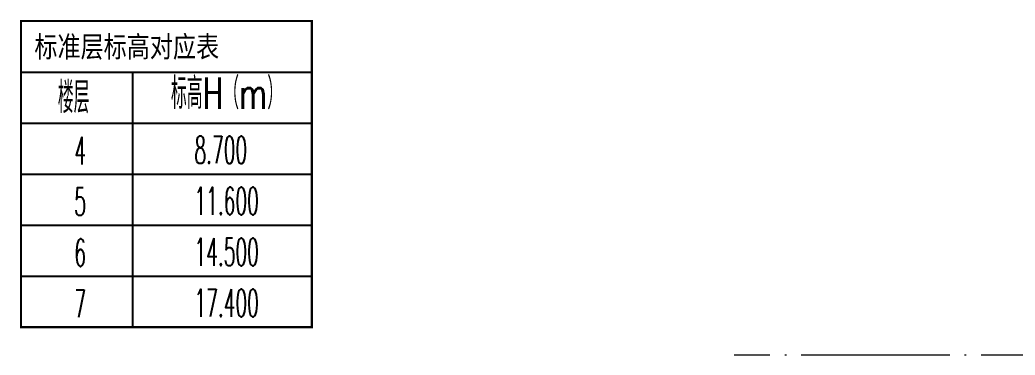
# Model space of a CAD drawing. Extents: x -518115 to 790560, y -210384 to 1628073.
# Drawn here: x 592986 to 595665, y -159743 to -158840 of the extents above; entities that cross this region are included whole.
import ezdxf

# ---------------------------------------------------------------- set-up
doc = ezdxf.new("R2010")
doc.units = 0
doc.header["$LTSCALE"] = 1000
doc.header["$MEASUREMENT"] = 0
doc.linetypes.add('DOTE', pattern=[2.42, 2, -0.2, 0.02, -0.2])
doc.layers.add('C-Sheet-图框', color=101, linetype='Continuous')
doc.layers.add('PUB_TEXT', color=4, linetype='Continuous')
doc.layers.add('DOTE', color=19, linetype='DOTE', lineweight=9)
doc.styles.add('_TCH_DIM', font='SIMPLEX.shx', dxfattribs={"width": 0.7, "bigfont": 'GBCBIG.shx'})
doc.styles.add('宋体', font='', dxfattribs={"height": 50})
doc.styles.get('宋体').set_extended_font_data('SimSun')

msp = doc.modelspace()

# ---------------------------------------------------------------- linework, layer by layer
at = {"layer": 'C-Sheet-图框', "color": 0}
for p, q in [((592989.2, -158980.5), (593771.9, -158980.5)), ((592989.2, -158980.5), (593771.9, -158980.5)), ((593289.5, -158980.5), (593289.5, -159668)), ((592989.2, -159118), (593771.9, -159118)), ((592989.2, -159255.5), (593771.9, -159255.5)), ((592989.2, -159393), (593771.9, -159393)), ((592989.2, -159530.5), (593771.9, -159530.5))]:
    msp.add_line(p, q, dxfattribs=at)
at = {"layer": 'C-Sheet-图框', "color": 0, "const_width": 6}
msp.add_lwpolyline([(592989.2, -159668), (593771.9, -159668), (593771.9, -158843), (592989.2, -158843)], close=True, dxfattribs=at)
at = {"layer": 'DOTE', "linetype": 'DOTE', "ltscale": 0.2}
msp.add_line((597909.2, -159743), (594909, -159743), dxfattribs=at)

# ---------------------------------------------------------------- texts
at = {"layer": 'PUB_TEXT', "color": 2, "style": '宋体', "width": 0.8}
msp.add_text('标准层标高对应表', height=56.96, dxfattribs=at).set_placement((593025.2, -158940.6))
at = {"layer": 'PUB_TEXT', "style": '_TCH_DIM'}
for s, height, width, p in [('标高H（m）', 84.4, 0.7, (593392.8, -159080)), ('楼层', 84.4, 0.7, (593088.3, -159091.1)), ('4', 74.4, 0.494118, (593132.6, -159229.2)), ('8.700', 74.38, 0.494118, (593456, -159227.3)), ('5', 74.4, 0.494118, (593132.6, -159366.7)), ('11.600', 74.38, 0.494118, (593456, -159364.8)), ('6', 74.4, 0.494118, (593132.6, -159504.2)), ('14.500', 74.38, 0.494118, (593456, -159502.3)), ('7', 74.4, 0.494118, (593132.6, -159641.7)), ('17.400', 74.38, 0.494118, (593456, -159639.8))]:
    msp.add_text(s, height=height, dxfattribs=dict(at, width=width)).set_placement(p)

doc.saveas('drawing.dxf')
